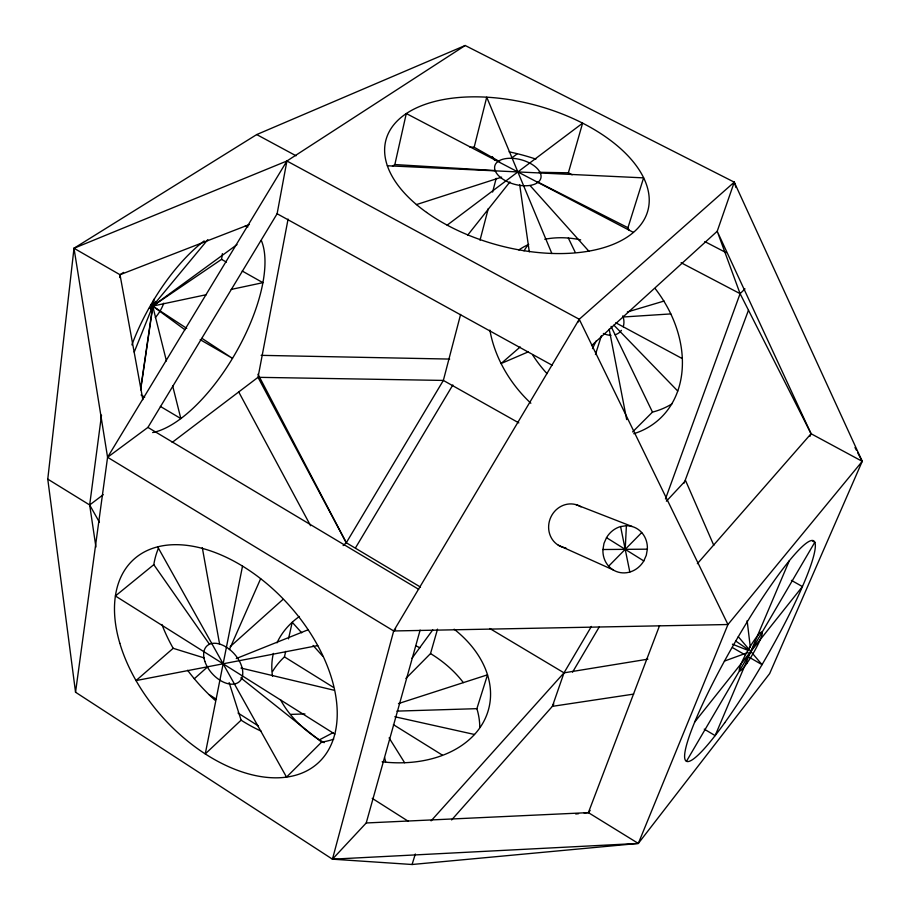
<?xml version="1.0" encoding="UTF-8"?>
<svg xmlns="http://www.w3.org/2000/svg" width="910" height="910" viewBox="0 0 910 910"><rect width="100%" height="100%" fill="white"/><g stroke="black" fill="none" stroke-linecap="round" stroke-linejoin="round"><path stroke-width="1.36" d="M625.215 549.344L626.387 525.73L620.586 526.56A23.865 21.942 -67.2 0 0 606.504 537.662L603.99 543.384L602.932 549.515A23.865 21.942 -67.2 0 0 618.288 572.151A23.865 21.942 -67.2 0 0 643.802 560.947L646.293 555.259L647.351 549.174A23.865 21.942 -67.2 0 0 626.387 525.73M47.764 479.126L73.994 248.259L256.722 134.566L465.192 45.5L734.256 182.159L862.236 461.336L769.633 673.628L638.319 843.433L412.093 864.5L332.446 859.177L75.541 692.226L47.764 479.126L89.669 504.97L99.429 522.238M95.925 547.047L89.669 504.97L101.51 415.119M119.642 277.539L120.006 274.729L123.578 272.409M75.541 692.226L107.573 457.275L73.994 248.259L286.912 161.002L465.192 45.5M140.641 389.867L153.813 299.856M140.675 388.707L153.688 299.356M857.618 452.543L862.236 461.336L727.955 624.522L393.677 630.96L107.573 457.275L147.92 427.404L277.118 213.748L286.912 161.002L579.249 319.262L727.955 624.522L638.319 843.433L332.446 859.177L393.677 630.96L579.249 319.262L734.256 182.159L735.951 187.494M288.083 219.06L258.019 377.32L346.289 542.758L420.488 587.087M242.515 566.111L205.262 753.901L241.105 720.174L229.127 682.591M272.534 671.523A109.519 80 14.9 0 1 284.455 656.895L285.695 651.355M288.493 638.888L292.224 622.258L301.699 632.803M392.472 166.28A133.178 73.596 15.1 0 1 394.849 164.551L406.292 113.522L633.462 232.437M499.658 161.65L474.167 147.249L486.725 97.188L551.847 253.503M460.608 314.428L443.352 380.425L346.289 542.758L343.127 545.591M480.025 240.172L488.295 208.549M492.606 192.055L496.212 178.303M332.446 859.177L366.229 822.97L420.124 630.107M405.905 678.451L430.521 653.585L437.528 629.14M538.902 172.286L568.375 172.798L582.593 123.203L447.151 225.157M412.093 864.5L415.313 854.001M578.43 321.935L579.249 319.262M479.786 727.261A109.519 80 14.9 0 0 476.885 708.663L487.521 674.822L398.455 703.578M629.117 230.401A133.178 73.596 15.1 0 0 627.945 227.716L643.597 177.871L387.341 165.756M595.447 354.547L601.442 335.619M591.409 626.433L564.007 672.843L552.381 706.342L451.633 819.921M734.256 182.159L717.216 231.265L591.545 345.629M665.46 498.964L740.092 293.657L745.006 288.88M748.464 310.253L684.161 483.062M584.163 813.085L588.383 812.63L659.568 625.602M134.225 352.079L152.709 306.078L207.81 239.637M809.991 436.345L811.072 433.729L717.216 231.265L740.092 293.657L811.072 433.729L862.236 461.336M789.277 560.776L715.146 735.61L704.238 729.137M229.388 649.615L260.647 578.692M592.478 348.655L596.107 341.011M686.47 761.283L814.814 542.258L812.334 540.881M553.826 703.896L552.381 706.342L633.678 694.103M572.549 672.183L599.189 627.035M355.537 547.797L452.85 384.964M107.573 457.275L286.912 161.002M150.594 309.559L155.508 301.449M411.946 658.351L432.762 629.879M467.672 235.155L509.941 181.909M694.751 721.971L802.427 586.575L791.416 580.375M366.229 822.97L588.383 812.63L590.169 810.435M697.356 563.677L811.072 433.729M431.101 820.854L564.007 672.843L647.897 659.159M666.393 501.217L685.605 480.628L713.804 545.386M608.665 566.168L641.721 532.566M333.731 739.147A134.555 84.914 47.9 0 1 321.605 742.116L286.525 777.106L157.692 546.842M632.621 431.909L652.481 412.105A108.415 84.744 48.1 0 0 671.853 403.96M393.677 630.96L395.668 629.015M194.308 678.746L208.026 666.473M230.196 646.635L282.964 599.417M204.238 657.941L173.184 648.307L136.022 680.578L317.749 645.577M520.202 346.949L501.091 363.545L528.21 351.886M158.42 548.332A134.555 84.914 47.9 0 0 153.801 564.666L115.388 595.982L334.823 734.108M89.669 504.97L103.228 494.699M172.149 442.431L258.019 377.32L443.352 380.425L518.802 422.877M511.431 158.158L517.039 153.995M236.998 244.631L152.709 306.078L166.428 360.951M149.263 308.422L221.539 259.373A115.752 50.914 -60 0 0 222.381 253.64M319.433 739.83L333.094 732.675M236.247 658.556L308.342 629.686M73.994 248.259L120.006 274.729L249.386 224.508M724.394 661.104L748.179 652.424M416.416 204.602L501.626 177.154M627.343 311.982L664.084 301.039M206.433 294.669L152.709 306.078L186.732 328.373M231.231 289.414L262.91 282.68L242.231 271.032M575.734 813.984L578.544 813.688M622.611 317.033L670.807 313.916M290.881 714.384L304.952 713.952M396.953 711.119L476.885 708.663M602.932 549.515L647.351 549.174M261.136 355.344L449.665 359.075M394.849 164.551L495.245 170.568M394.803 716.75L474.508 734.484M240.991 668.054L334.379 690.315M576.053 504.652L632.097 526.503M732.425 644.189L748.191 650.422M558.274 545.192L613.09 569.865M536.843 181.545L627.945 227.716M704.829 241.594L726.214 252.707M681.089 262.728L740.092 293.657M615.752 322.754L681.738 358.312M256.722 134.566L296.046 155.781M277.118 213.748L552.074 365.194M221.539 259.373L226.408 262.114M200.211 339.68L232.505 358.358L201.986 338.372M732.493 647.59L744.801 654.699M749.726 657.555L762.023 664.664L738.294 636.704M141.073 394.986L144.69 397.124M160.353 406.417L180.84 418.577L172.604 385.647M489.808 628.514L564.007 672.843M147.92 427.404L418.702 589.339M588.383 812.63L638.319 843.433M284.455 656.895L333.276 687.266M393.393 724.656L442.294 755.072M606.504 537.662L643.802 560.947M209.255 694.717L216.444 699.289M238.022 713.008L258.383 725.964M372.224 798.354L408.18 821.218M735.78 641.072L748.509 649.865M150.616 304.554L184.992 329.807M240.831 677.882L321.605 742.116M613.886 325.143L677.745 391.038M313.086 645.452L322.561 655.996M530.189 185.685L588.986 251.331M153.801 564.666L209.425 644.212M492.333 156.622L494.585 160.183M389.093 737.885L404.62 762.728M238.75 391.994L310.583 525.718M854.99 447.527L856.299 450.04M257.985 374.203L346.289 542.758M568.329 238.033L575.063 251.945M611.054 326.394L652.481 412.105M384.589 757.609L385.635 761.681M620.586 526.56L629.822 572.037M609.165 329.17L626.683 419.578M120.006 274.729L142.847 399.638M202.304 547.661L219.617 644.212M519.667 184.537L529.301 251.831M747.144 620.688L750.318 647.272M261.159 731.162A134.555 84.914 47.9 0 1 241.105 720.174M214.976 700.211A134.555 84.914 47.9 0 1 187.596 670.272M173.184 648.307A134.555 84.914 47.9 0 1 161.9 624.465M469.878 147.079A133.178 73.596 15.1 0 1 474.167 147.249M509.134 151.845A133.178 73.596 15.1 0 1 535.899 159.102M568.375 172.798A133.178 73.596 15.1 0 1 572.151 174.811M261.352 240.524A116.571 48.753 -60 0 1 236.429 351.635A116.571 48.753 -60 0 1 152.641 432.557M131.893 344.879A116.571 48.753 -60 0 1 204.158 240.911M245.154 226.067A116.571 48.753 -60 0 1 247.975 226.874M416.188 645.998A109.519 80 14.9 0 1 419.897 647.761M430.521 653.585A109.519 80 14.9 0 1 463.338 682.614M454.158 629.208A111.179 79.818 14.9 0 1 483.506 721.948A111.179 79.818 14.9 0 1 382.132 761.807M324.153 742.685A111.179 79.818 14.9 0 1 280.428 699.585M272.522 676.301A111.179 79.818 14.9 0 1 273.375 653.403M277.015 642.824A111.179 79.818 14.9 0 1 299.435 616.457M655.371 288.834A110.212 85.005 48.1 0 1 633.758 433.729M530.86 403.232A110.212 85.005 48.1 0 1 489.876 330.102M518.814 249.943A110.212 85.005 48.1 0 1 528.733 244.403M544.783 239.273A110.212 85.005 48.1 0 1 580.671 239.876M621.439 330.353A19.053 14.878 48.1 0 1 615.092 334.755M610.985 335.301A19.053 14.878 48.1 0 1 603.353 333.458M622.827 315.85A19.053 14.878 48.1 0 1 623.236 326.792M547.024 373.635A108.415 84.744 48.1 0 1 532.862 355.275M524.024 250.841A108.415 84.744 48.1 0 1 527.891 245.086M565.884 547.9A22.318 20.714 -67.2 0 1 550.084 518.973A22.318 20.714 -67.2 0 1 580.99 506.859M163.755 303.189A20.327 8.929 -60 0 1 155.337 317.545M119.824 643.279A137.33 84.471 47.9 0 0 308.422 769.974A137.33 84.471 47.9 0 0 249.351 570.49A137.33 84.471 47.9 0 0 119.824 643.279M426.574 212.405A135.647 72.459 15.1 0 0 645.77 216.432A135.647 72.459 15.1 0 0 478.341 96.869A135.647 72.459 15.1 0 0 426.574 212.405M746.848 663.356A22.34 3.026 -60 0 0 762.102 632.222A22.34 3.026 -60 0 0 743.436 658.783A22.34 3.026 -60 0 0 746.848 663.356M724.724 722.733A127.275 17.29 -60 0 0 814.814 542.258A127.275 17.29 -60 0 0 710.391 687.983A127.275 17.29 -60 0 0 724.724 722.733M204.83 661.297A24.126 14.822 47.9 0 0 238.192 682.545A24.126 14.822 47.9 0 0 226.636 647.34A24.126 14.822 47.9 0 0 204.83 661.297M501.319 178.064A23.819 12.706 15.1 0 0 540.244 179.714A23.819 12.706 15.1 0 0 511.932 158.306A23.819 12.706 15.1 0 0 501.319 178.064"/></g></svg>
